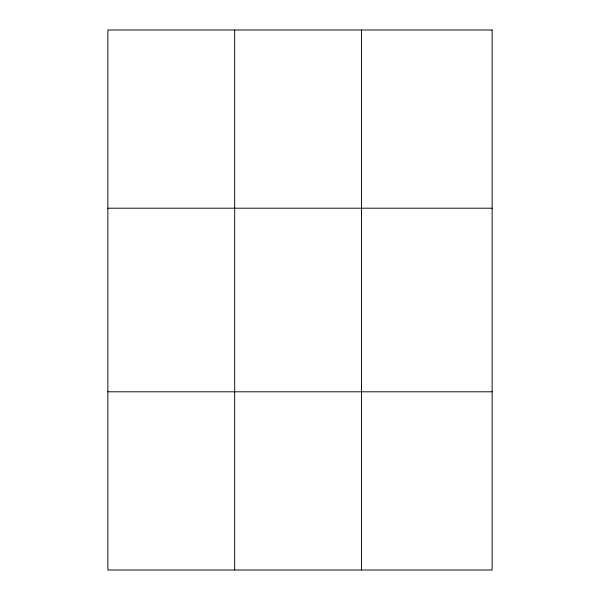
<?xml version="1.0" encoding="UTF-8"?>
<svg xmlns="http://www.w3.org/2000/svg" width="600" height="600" viewBox="0 0 600 600"><rect width="100%" height="100%" fill="white"/><g stroke="black" fill="none" stroke-linecap="round" stroke-linejoin="round"><path stroke-width="0.9" d="M234.675 30L234.675 570M361.485 30L361.485 570M107.865 208.2L492.135 208.2M107.865 391.8L492.135 391.8M492.135 30L492.135 570L107.865 570L107.865 30L492.135 30"/></g></svg>
